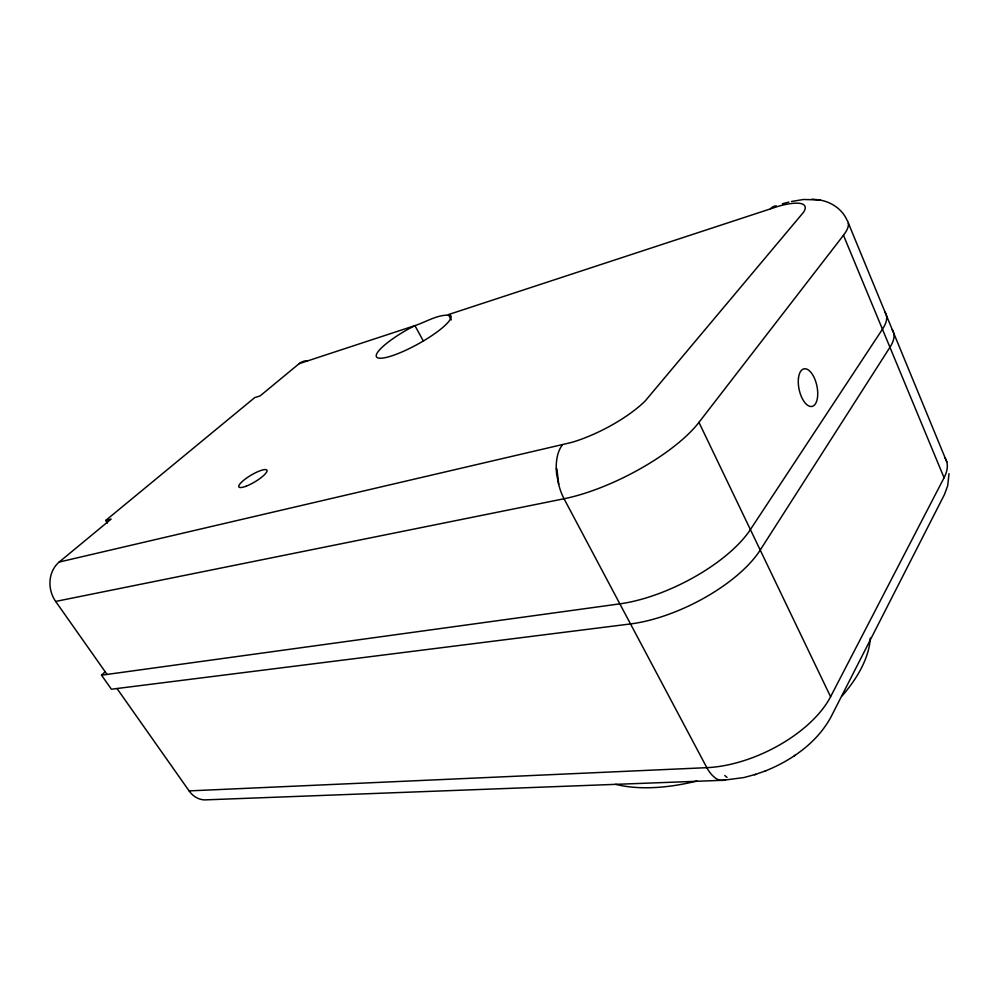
<?xml version="1.0" encoding="UTF-8"?>
<svg xmlns="http://www.w3.org/2000/svg" width="999" height="999" viewBox="0 0 999 999"><rect width="100%" height="100%" fill="white"/><g stroke="black" fill="none" stroke-linecap="round" stroke-linejoin="round"><path stroke-width="1.5" d="M116.995 688.523L189.098 790.896L706.83 767.669A97.29 50.175 -25.7 0 0 830.581 696.74L944.067 477.747A84.003 34.853 -22.7 0 0 944.929 457.742M107.417 523.039L105.694 520.479L111.151 519.08L59.166 562.05A28.322 24.688 75.4 0 0 55.657 601.435L564.048 498.763A105.382 34.64 -27.1 0 0 698.95 422.365L843.468 235.277A89.848 23.439 -25.3 0 0 847.002 220.142C841.782 208.104 828.983 200.474 816.146 199.563M892.194 329.807A87.138 28.934 -24.2 0 1 889.947 347.29L760.214 550.074A101.623 42.245 -26.5 0 1 630.506 623.938L111.426 689.223L101.523 675.187L104.945 672.002M105.694 520.479L254.72 397.602L260.165 395.879L299.113 363.686A23.851 17.07 71 0 1 307.492 360.801M765.172 771.028C791.707 760.401 816.782 742.806 830.793 717.344L944.492 494.455L947.689 485.776L949.013 473.663M794.305 755.806L795.241 755.219M189.098 790.896A26.836 21.591 -88.2 0 0 206.855 799.812L723.201 780.281L744.055 777.522L755.656 774.35M754.582 774.737L765.721 770.828M299.113 363.686L414.922 325.612C426.323 321.915 438.399 313.886 450.524 315.309A42.495 8.891 -28.9 0 1 419.98 342.932A42.495 8.891 -28.9 0 1 376.685 357.13A42.495 8.891 -28.9 0 1 408.029 329.233L414.922 325.612L423.476 341.258M59.166 562.05L571.853 442.37A67.47 20.579 -27.3 0 0 645.304 400.849L803.745 212.013A57.455 13.886 -25.5 0 0 778.209 206.331L448.376 314.61L451.236 319.955M782.367 203.759L788.835 202.085M558.691 484.34L556.593 474.088L556.243 469.006L556.918 468.868L558.691 484.34A39.66 23.764 78.2 0 0 564.048 498.763L706.83 767.669A36.713 19.868 85.2 0 0 713.598 776.523L715.858 778.408A36.613 18.207 82.6 0 0 725.524 779.657M791.52 201.486L803.433 199.488L820.029 199.962M101.523 675.187L619.855 603.858A102.223 41.059 -26.6 0 0 750.386 529.595L882.454 329.22A87.562 28.072 -24.3 0 0 884.902 312.1M811.962 199.138L815.634 199.525M724.762 775.536L727.047 777.409M55.657 601.435L107.068 674.425M698.95 422.365L830.581 696.74M843.468 235.277L944.067 477.747M848.301 222.964L946.815 461.963M556.243 469.006A39.298 21.678 76.3 0 1 562.425 444.88M770.454 208.704A31.306 16.184 76.7 0 1 776.248 205.831M870.279 638.049A160.34 79.708 -26.2 0 1 842.182 695.841M696.965 780.993A160.34 79.708 -26.2 0 1 615.659 784.315M798.451 378.259A19.218 9.066 77.9 0 0 811.163 406.518A19.218 9.066 77.9 0 0 814.41 378.134A19.218 9.066 77.9 0 0 798.451 378.259M246.353 486.101A16.334 3.846 -30.8 0 0 267.033 470.554A16.334 3.846 -30.8 0 0 245.267 479.033A16.334 3.846 -30.8 0 0 246.353 486.101"/></g></svg>
